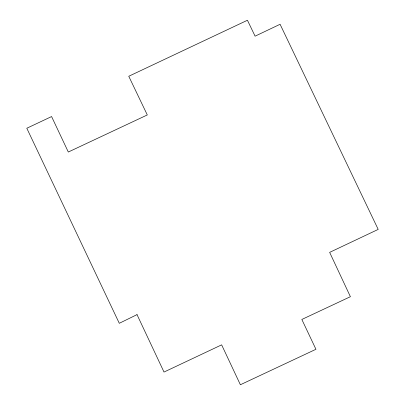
<?xml version="1.0" encoding="UTF-8"?>
<svg xmlns="http://www.w3.org/2000/svg" width="405" height="405" viewBox="0 0 405 405"><rect width="100%" height="100%" fill="white"/><g stroke="black" fill="none" stroke-linecap="round" stroke-linejoin="round"><path stroke-width="0.61" d="M137.022 314.629L119.293 323.296L26.801 128.248L51.582 116.564L68.308 152.027L147.293 114.949L128.755 76.267L247.44 20.25L255.089 36.166L280.083 24.28L378.199 229.397L329.65 252.371L350.396 296.698L301.836 319.464L315.94 349.287L240.383 384.75L221.641 344.852L164.015 372.058L137.022 314.629"/></g></svg>
